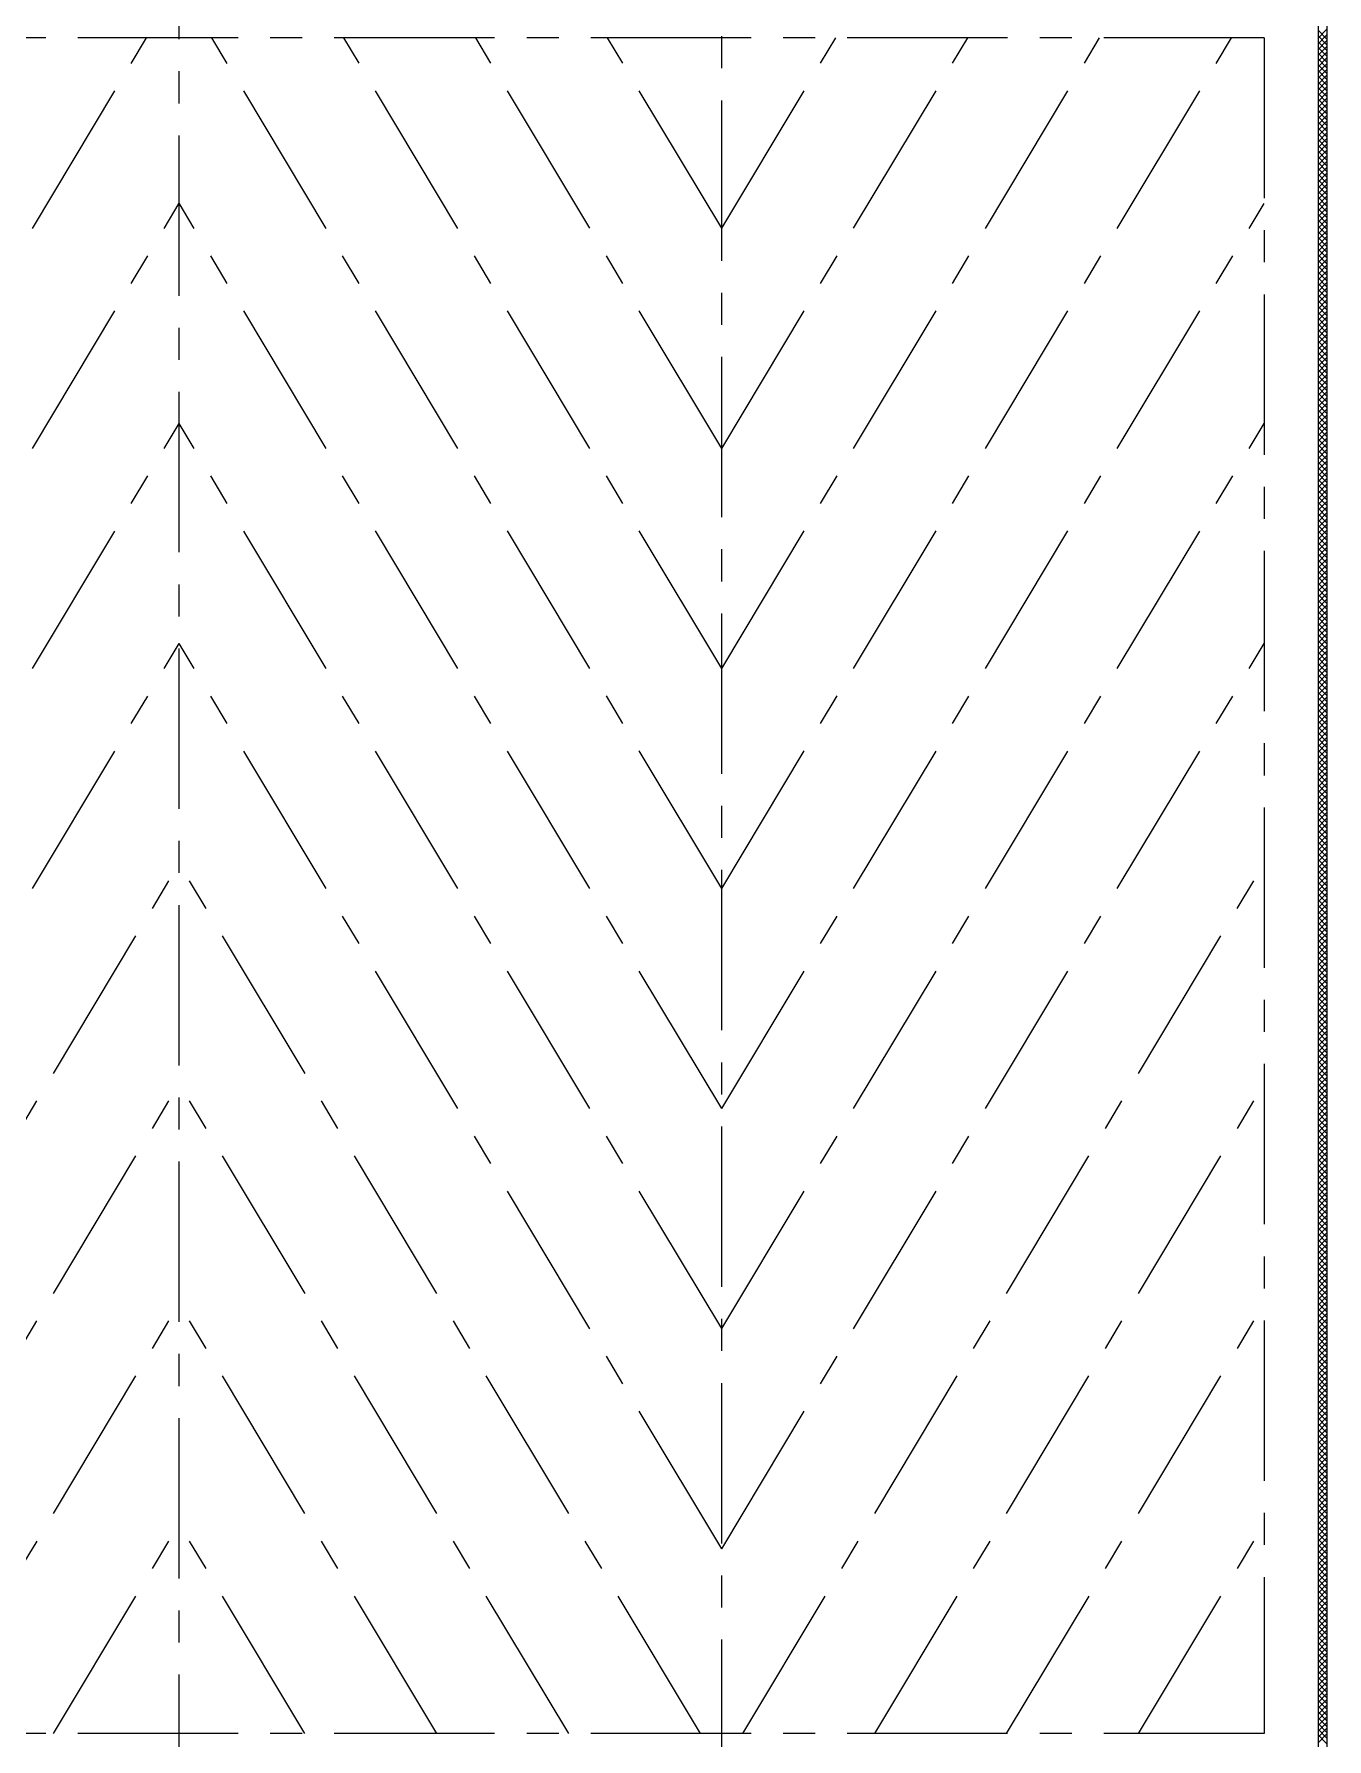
# Model space of a CAD drawing. Header units: millimetres. Extents: x 3449 to 4043, y 1067 to 1487.
# Drawn here: x 3778.34 to 3798.5, y 1133.56 to 1160.14 of the extents above; entities that cross this region are included whole.
import ezdxf

# ---------------------------------------------------------------- set-up
doc = ezdxf.new("R2010")
doc.units = ezdxf.units.MM
doc.linetypes.add('CENTERX2', pattern=[4, 2.5, -0.5, 0.5, -0.5])
for name, color, linetype, lineweight, true_color in [('1', 1, 'Continuous', 18, 0xff0000), ('2', 2, 'Continuous', 18, 0xffff00), ('3', 3, 'CENTERX2', 18, 0x00ff00)]:
    doc.layers.add(name, color=color, linetype=linetype, lineweight=lineweight, true_color=true_color)

msp = doc.modelspace()

# ---------------------------------------------------------------- linework, layer by layer
at = {"layer": '1'}
for p, q in [((3798.50324, 1161.84778), (3798.50324, 1132.05042)), ((3798.36485, 1160.9533), (3798.36485, 1132.97315))]:
    msp.add_line(p, q, dxfattribs=at)
at = {"layer": '2'}
for p, q in [((3798.36485, 1160.08324), (3798.50324, 1160.22163)), ((3798.50324, 1160.06701), (3798.36485, 1160.2054)), ((3798.36485, 1159.99344), (3798.50324, 1160.13183)), ((3798.50324, 1159.97721), (3798.36485, 1160.1156)), ((3798.36485, 1159.90364), (3798.50324, 1160.04203)), ((3798.50324, 1159.88741), (3798.36485, 1160.0258)), ((3798.36485, 1159.81384), (3798.50324, 1159.95223)), ((3798.50324, 1159.7976), (3798.36485, 1159.93599)), ((3798.36485, 1159.72403), (3798.50324, 1159.86242)), ((3798.50324, 1159.7078), (3798.36485, 1159.84619)), ((3798.36485, 1159.63423), (3798.50324, 1159.77262)), ((3798.50324, 1159.618), (3798.36485, 1159.75639)), ((3798.36485, 1159.54443), (3798.50324, 1159.68282)), ((3798.50324, 1159.5282), (3798.36485, 1159.66659)), ((3798.36485, 1159.45463), (3798.50324, 1159.59301)), ((3798.50324, 1159.43839), (3798.36485, 1159.57678)), ((3798.36485, 1159.36482), (3798.50324, 1159.50321)), ((3798.50324, 1159.34859), (3798.36485, 1159.48698)), ((3798.36485, 1159.27502), (3798.50324, 1159.41341)), ((3798.50324, 1159.25879), (3798.36485, 1159.39718)), ((3798.36485, 1159.18522), (3798.50324, 1159.32361)), ((3798.50324, 1159.16899), (3798.36485, 1159.30738)), ((3798.36485, 1159.09542), (3798.50324, 1159.2338)), ((3798.50324, 1159.07918), (3798.36485, 1159.21757)), ((3798.36485, 1159.00561), (3798.50324, 1159.144)), ((3798.50324, 1158.98938), (3798.36485, 1159.12777)), ((3798.36485, 1158.91581), (3798.50324, 1159.0542)), ((3798.50324, 1158.89958), (3798.36485, 1159.03797)), ((3798.36485, 1158.82601), (3798.50324, 1158.9644)), ((3798.50324, 1158.80978), (3798.36485, 1158.94817)), ((3798.36485, 1158.7362), (3798.50324, 1158.87459)), ((3798.50324, 1158.71997), (3798.36485, 1158.85836)), ((3798.36485, 1158.6464), (3798.50324, 1158.78479)), ((3798.50324, 1158.63017), (3798.36485, 1158.76856)), ((3798.36485, 1158.5566), (3798.50324, 1158.69499)), ((3798.50324, 1158.54037), (3798.36485, 1158.67876)), ((3798.36485, 1158.4668), (3798.50324, 1158.60519)), ((3798.50324, 1158.45057), (3798.36485, 1158.58896)), ((3798.36485, 1158.37699), (3798.50324, 1158.51538)), ((3798.50324, 1158.36076), (3798.36485, 1158.49915)), ((3798.36485, 1158.28719), (3798.50324, 1158.42558)), ((3798.50324, 1158.27096), (3798.36485, 1158.40935)), ((3798.36485, 1158.19739), (3798.50324, 1158.33578)), ((3798.50324, 1158.18116), (3798.36485, 1158.31955)), ((3798.36485, 1158.10759), (3798.50324, 1158.24598)), ((3798.50324, 1158.09136), (3798.36485, 1158.22975)), ((3798.36485, 1158.01778), (3798.50324, 1158.15617)), ((3798.50324, 1158.00155), (3798.36485, 1158.13994)), ((3798.36485, 1157.92798), (3798.50324, 1158.06637)), ((3798.50324, 1157.91175), (3798.36485, 1158.05014)), ((3798.36485, 1157.83818), (3798.50324, 1157.97657)), ((3798.50324, 1157.82195), (3798.36485, 1157.96034)), ((3798.36485, 1157.74838), (3798.50324, 1157.88677)), ((3798.50324, 1157.73215), (3798.36485, 1157.87054)), ((3798.36485, 1157.65857), (3798.50324, 1157.79696)), ((3798.50324, 1157.64234), (3798.36485, 1157.78073)), ((3798.36485, 1157.56877), (3798.50324, 1157.70716)), ((3798.50324, 1157.55254), (3798.36485, 1157.69093)), ((3798.36485, 1157.47897), (3798.50324, 1157.61736)), ((3798.50324, 1157.46274), (3798.36485, 1157.60113)), ((3798.36485, 1157.38917), (3798.50324, 1157.52756)), ((3798.50324, 1157.37294), (3798.36485, 1157.51132)), ((3798.36485, 1157.29936), (3798.50324, 1157.43775)), ((3798.50324, 1157.28313), (3798.36485, 1157.42152)), ((3798.36485, 1157.20956), (3798.50324, 1157.34795)), ((3798.50324, 1157.19333), (3798.36485, 1157.33172)), ((3798.36485, 1157.11976), (3798.50324, 1157.25815)), ((3798.50324, 1157.10353), (3798.36485, 1157.24192)), ((3798.36485, 1157.02996), (3798.50324, 1157.16835)), ((3798.50324, 1157.01373), (3798.36485, 1157.15211)), ((3798.36485, 1156.94015), (3798.50324, 1157.07854)), ((3798.50324, 1156.92392), (3798.36485, 1157.06231)), ((3798.36485, 1156.85035), (3798.50324, 1156.98874)), ((3798.50324, 1156.83412), (3798.36485, 1156.97251)), ((3798.36485, 1156.76055), (3798.50324, 1156.89894)), ((3798.50324, 1156.74432), (3798.36485, 1156.88271)), ((3798.36485, 1156.67075), (3798.50324, 1156.80914)), ((3798.50324, 1156.65451), (3798.36485, 1156.7929)), ((3798.36485, 1156.58094), (3798.50324, 1156.71933)), ((3798.50324, 1156.56471), (3798.36485, 1156.7031)), ((3798.36485, 1156.49114), (3798.50324, 1156.62953)), ((3798.50324, 1156.47491), (3798.36485, 1156.6133)), ((3798.36485, 1156.40134), (3798.50324, 1156.53973)), ((3798.50324, 1156.38511), (3798.36485, 1156.5235)), ((3798.36485, 1156.31154), (3798.50324, 1156.44993)), ((3798.50324, 1156.2953), (3798.36485, 1156.43369)), ((3798.36485, 1156.22173), (3798.50324, 1156.36012)), ((3798.50324, 1156.2055), (3798.36485, 1156.34389)), ((3798.36485, 1156.13193), (3798.50324, 1156.27032)), ((3798.50324, 1156.1157), (3798.36485, 1156.25409)), ((3798.36485, 1156.04213), (3798.50324, 1156.18052)), ((3798.50324, 1156.0259), (3798.36485, 1156.16429)), ((3798.36485, 1155.95233), (3798.50324, 1156.09071)), ((3798.50324, 1155.93609), (3798.36485, 1156.07448)), ((3798.36485, 1155.86252), (3798.50324, 1156.00091)), ((3798.50324, 1155.84629), (3798.36485, 1155.98468)), ((3798.36485, 1155.77272), (3798.50324, 1155.91111)), ((3798.50324, 1155.75649), (3798.36485, 1155.89488)), ((3798.36485, 1155.68292), (3798.50324, 1155.82131)), ((3798.50324, 1155.66669), (3798.36485, 1155.80508)), ((3798.36485, 1155.59312), (3798.50324, 1155.7315)), ((3798.50324, 1155.57688), (3798.36485, 1155.71527)), ((3798.36485, 1155.50331), (3798.50324, 1155.6417)), ((3798.50324, 1155.48708), (3798.36485, 1155.62547)), ((3798.36485, 1155.41351), (3798.50324, 1155.5519)), ((3798.50324, 1155.39728), (3798.36485, 1155.53567)), ((3798.36485, 1155.32371), (3798.50324, 1155.4621)), ((3798.50324, 1155.30748), (3798.36485, 1155.44587)), ((3798.36485, 1155.2339), (3798.50324, 1155.37229)), ((3798.50324, 1155.21767), (3798.36485, 1155.35606)), ((3798.36485, 1155.1441), (3798.50324, 1155.28249)), ((3798.50324, 1155.12787), (3798.36485, 1155.26626)), ((3798.36485, 1155.0543), (3798.50324, 1155.19269)), ((3798.50324, 1155.03807), (3798.36485, 1155.17646)), ((3798.36485, 1154.9645), (3798.50324, 1155.10289)), ((3798.50324, 1154.94827), (3798.36485, 1155.08666)), ((3798.36485, 1154.87469), (3798.50324, 1155.01308)), ((3798.50324, 1154.85846), (3798.36485, 1154.99685)), ((3798.36485, 1154.78489), (3798.50324, 1154.92328)), ((3798.50324, 1154.76866), (3798.36485, 1154.90705)), ((3798.36485, 1154.69509), (3798.50324, 1154.83348)), ((3798.50324, 1154.67886), (3798.36485, 1154.81725)), ((3798.36485, 1154.60529), (3798.50324, 1154.74368)), ((3798.50324, 1154.58906), (3798.36485, 1154.72745)), ((3798.36485, 1154.51548), (3798.50324, 1154.65387)), ((3798.50324, 1154.49925), (3798.36485, 1154.63764)), ((3798.36485, 1154.42568), (3798.50324, 1154.56407)), ((3798.50324, 1154.40945), (3798.36485, 1154.54784)), ((3798.36485, 1154.33588), (3798.50324, 1154.47427)), ((3798.50324, 1154.31965), (3798.36485, 1154.45804)), ((3798.36485, 1154.24608), (3798.50324, 1154.38447)), ((3798.50324, 1154.22985), (3798.36485, 1154.36824)), ((3798.36485, 1154.15627), (3798.50324, 1154.29466)), ((3798.50324, 1154.14004), (3798.36485, 1154.27843)), ((3798.36485, 1154.06647), (3798.50324, 1154.20486)), ((3798.50324, 1154.05024), (3798.36485, 1154.18863)), ((3798.36485, 1153.97667), (3798.50324, 1154.11506)), ((3798.50324, 1153.96044), (3798.36485, 1154.09883)), ((3798.36485, 1153.88687), (3798.50324, 1154.02526)), ((3798.50324, 1153.87064), (3798.36485, 1154.00903)), ((3798.36485, 1153.79706), (3798.50324, 1153.93545)), ((3798.50324, 1153.78083), (3798.36485, 1153.91922)), ((3798.36485, 1153.70726), (3798.50324, 1153.84565)), ((3798.50324, 1153.69103), (3798.36485, 1153.82942)), ((3798.36485, 1153.61746), (3798.50324, 1153.75585)), ((3798.50324, 1153.60123), (3798.36485, 1153.73962)), ((3798.36485, 1153.52766), (3798.50324, 1153.66605)), ((3798.50324, 1153.51143), (3798.36485, 1153.64981)), ((3798.36485, 1153.43785), (3798.50324, 1153.57624)), ((3798.50324, 1153.42162), (3798.36485, 1153.56001)), ((3798.36485, 1153.34805), (3798.50324, 1153.48644)), ((3798.50324, 1153.33182), (3798.36485, 1153.47021)), ((3798.36485, 1153.25825), (3798.50324, 1153.39664)), ((3798.50324, 1153.24202), (3798.36485, 1153.38041)), ((3798.36485, 1153.16845), (3798.50324, 1153.30684)), ((3798.50324, 1153.15222), (3798.36485, 1153.2906)), ((3798.36485, 1153.07864), (3798.50324, 1153.21703)), ((3798.50324, 1153.06241), (3798.36485, 1153.2008)), ((3798.36485, 1152.98884), (3798.50324, 1153.12723)), ((3798.50324, 1152.97261), (3798.36485, 1153.111)), ((3798.36485, 1152.89904), (3798.50324, 1153.03743)), ((3798.50324, 1152.88281), (3798.36485, 1153.0212)), ((3798.36485, 1152.80924), (3798.50324, 1152.94763)), ((3798.50324, 1152.793), (3798.36485, 1152.93139)), ((3798.36485, 1152.71943), (3798.50324, 1152.85782)), ((3798.50324, 1152.7032), (3798.36485, 1152.84159)), ((3798.36485, 1152.62963), (3798.50324, 1152.76802)), ((3798.50324, 1152.6134), (3798.36485, 1152.75179)), ((3798.36485, 1152.53983), (3798.50324, 1152.67822)), ((3798.50324, 1152.5236), (3798.36485, 1152.66199)), ((3798.36485, 1152.45003), (3798.50324, 1152.58842)), ((3798.50324, 1152.43379), (3798.36485, 1152.57218)), ((3798.36485, 1152.36022), (3798.50324, 1152.49861)), ((3798.50324, 1152.34399), (3798.36485, 1152.48238)), ((3798.36485, 1152.27042), (3798.50324, 1152.40881)), ((3798.50324, 1152.25419), (3798.36485, 1152.39258)), ((3798.36485, 1152.18062), (3798.50324, 1152.31901)), ((3798.50324, 1152.16439), (3798.36485, 1152.30278)), ((3798.36485, 1152.09082), (3798.50324, 1152.2292)), ((3798.50324, 1152.07458), (3798.36485, 1152.21297)), ((3798.36485, 1152.00101), (3798.50324, 1152.1394)), ((3798.50324, 1151.98478), (3798.36485, 1152.12317)), ((3798.36485, 1151.91121), (3798.50324, 1152.0496)), ((3798.50324, 1151.89498), (3798.36485, 1152.03337)), ((3798.36485, 1151.82141), (3798.50324, 1151.9598)), ((3798.50324, 1151.80518), (3798.36485, 1151.94357)), ((3798.36485, 1151.73161), (3798.50324, 1151.86999)), ((3798.50324, 1151.71537), (3798.36485, 1151.85376)), ((3798.36485, 1151.6418), (3798.50324, 1151.78019)), ((3798.50324, 1151.62557), (3798.36485, 1151.76396)), ((3798.36485, 1151.552), (3798.50324, 1151.69039)), ((3798.50324, 1151.53577), (3798.36485, 1151.67416)), ((3798.36485, 1151.4622), (3798.50324, 1151.60059)), ((3798.50324, 1151.44597), (3798.36485, 1151.58436)), ((3798.36485, 1151.37239), (3798.50324, 1151.51078)), ((3798.50324, 1151.35616), (3798.36485, 1151.49455)), ((3798.36485, 1151.28259), (3798.50324, 1151.42098)), ((3798.50324, 1151.26636), (3798.36485, 1151.40475)), ((3798.36485, 1151.19279), (3798.50324, 1151.33118)), ((3798.50324, 1151.17656), (3798.36485, 1151.31495)), ((3798.36485, 1151.10299), (3798.50324, 1151.24138)), ((3798.50324, 1151.08676), (3798.36485, 1151.22515)), ((3798.36485, 1151.01318), (3798.50324, 1151.15157)), ((3798.50324, 1150.99695), (3798.36485, 1151.13534)), ((3798.36485, 1150.92338), (3798.50324, 1151.06177)), ((3798.50324, 1150.90715), (3798.36485, 1151.04554)), ((3798.36485, 1150.83358), (3798.50324, 1150.97197)), ((3798.50324, 1150.81735), (3798.36485, 1150.95574)), ((3798.36485, 1150.74378), (3798.50324, 1150.88217)), ((3798.50324, 1150.72755), (3798.36485, 1150.86594)), ((3798.36485, 1150.65397), (3798.50324, 1150.79236)), ((3798.50324, 1150.63774), (3798.36485, 1150.77613)), ((3798.36485, 1150.56417), (3798.50324, 1150.70256)), ((3798.50324, 1150.54794), (3798.36485, 1150.68633)), ((3798.36485, 1150.47437), (3798.50324, 1150.61276)), ((3798.50324, 1150.45814), (3798.36485, 1150.59653)), ((3798.36485, 1150.38457), (3798.50324, 1150.52296)), ((3798.50324, 1150.36834), (3798.36485, 1150.50673)), ((3798.36485, 1150.29476), (3798.50324, 1150.43315)), ((3798.50324, 1150.27853), (3798.36485, 1150.41692)), ((3798.36485, 1150.20496), (3798.50324, 1150.34335)), ((3798.50324, 1150.18873), (3798.36485, 1150.32712)), ((3798.36485, 1150.11516), (3798.50324, 1150.25355)), ((3798.50324, 1150.09893), (3798.36485, 1150.23732)), ((3798.36485, 1150.02536), (3798.50324, 1150.16375)), ((3798.50324, 1150.00913), (3798.36485, 1150.14751)), ((3798.36485, 1149.93555), (3798.50324, 1150.07394)), ((3798.50324, 1149.91932), (3798.36485, 1150.05771)), ((3798.36485, 1149.84575), (3798.50324, 1149.98414)), ((3798.50324, 1149.82952), (3798.36485, 1149.96791)), ((3798.36485, 1149.75595), (3798.50324, 1149.89434)), ((3798.50324, 1149.73972), (3798.36485, 1149.87811)), ((3798.36485, 1149.66615), (3798.50324, 1149.80454)), ((3798.50324, 1149.64992), (3798.36485, 1149.7883)), ((3798.36485, 1149.57634), (3798.50324, 1149.71473)), ((3798.50324, 1149.56011), (3798.36485, 1149.6985)), ((3798.36485, 1149.48654), (3798.50324, 1149.62493)), ((3798.50324, 1149.47031), (3798.36485, 1149.6087)), ((3798.36485, 1149.39674), (3798.50324, 1149.53513)), ((3798.50324, 1149.38051), (3798.36485, 1149.5189)), ((3798.36485, 1149.30694), (3798.50324, 1149.44533)), ((3798.50324, 1149.2907), (3798.36485, 1149.42909)), ((3798.36485, 1149.21713), (3798.50324, 1149.35552)), ((3798.50324, 1149.2009), (3798.36485, 1149.33929)), ((3798.36485, 1149.12733), (3798.50324, 1149.26572)), ((3798.50324, 1149.1111), (3798.36485, 1149.24949)), ((3798.36485, 1149.03753), (3798.50324, 1149.17592)), ((3798.50324, 1149.0213), (3798.36485, 1149.15969)), ((3798.36485, 1148.94773), (3798.50324, 1149.08612)), ((3798.50324, 1148.93149), (3798.36485, 1149.06988)), ((3798.36485, 1148.85792), (3798.50324, 1148.99631)), ((3798.50324, 1148.84169), (3798.36485, 1148.98008)), ((3798.36485, 1148.76812), (3798.50324, 1148.90651)), ((3798.50324, 1148.75189), (3798.36485, 1148.89028)), ((3798.36485, 1148.67832), (3798.50324, 1148.81671)), ((3798.50324, 1148.66209), (3798.36485, 1148.80048)), ((3798.36485, 1148.58852), (3798.50324, 1148.7269)), ((3798.50324, 1148.57228), (3798.36485, 1148.71067)), ((3798.36485, 1148.49871), (3798.50324, 1148.6371)), ((3798.50324, 1148.48248), (3798.36485, 1148.62087)), ((3798.36485, 1148.40891), (3798.50324, 1148.5473)), ((3798.50324, 1148.39268), (3798.36485, 1148.53107)), ((3798.36485, 1148.31911), (3798.50324, 1148.4575)), ((3798.50324, 1148.30288), (3798.36485, 1148.44127)), ((3798.36485, 1148.22931), (3798.50324, 1148.36769)), ((3798.50324, 1148.21307), (3798.36485, 1148.35146)), ((3798.36485, 1148.1395), (3798.50324, 1148.27789)), ((3798.50324, 1148.12327), (3798.36485, 1148.26166)), ((3798.36485, 1148.0497), (3798.50324, 1148.18809)), ((3798.50324, 1148.03347), (3798.36485, 1148.17186)), ((3798.36485, 1147.9599), (3798.50324, 1148.09829)), ((3798.50324, 1147.94367), (3798.36485, 1148.08206)), ((3798.36485, 1147.87009), (3798.50324, 1148.00848)), ((3798.50324, 1147.85386), (3798.36485, 1147.99225)), ((3798.36485, 1147.78029), (3798.50324, 1147.91868)), ((3798.50324, 1147.76406), (3798.36485, 1147.90245)), ((3798.36485, 1147.69049), (3798.50324, 1147.82888)), ((3798.50324, 1147.67426), (3798.36485, 1147.81265)), ((3798.36485, 1147.60069), (3798.50324, 1147.73908)), ((3798.50324, 1147.58446), (3798.36485, 1147.72285)), ((3798.36485, 1147.51088), (3798.50324, 1147.64927)), ((3798.50324, 1147.49465), (3798.36485, 1147.63304)), ((3798.36485, 1147.42108), (3798.50324, 1147.55947)), ((3798.50324, 1147.40485), (3798.36485, 1147.54324)), ((3798.36485, 1147.33128), (3798.50324, 1147.46967)), ((3798.50324, 1147.31505), (3798.36485, 1147.45344)), ((3798.36485, 1147.24148), (3798.50324, 1147.37987)), ((3798.50324, 1147.22525), (3798.36485, 1147.36364)), ((3798.36485, 1147.15167), (3798.50324, 1147.29006)), ((3798.50324, 1147.13544), (3798.36485, 1147.27383)), ((3798.36485, 1147.06187), (3798.50324, 1147.20026)), ((3798.50324, 1147.04564), (3798.36485, 1147.18403)), ((3798.36485, 1146.97207), (3798.50324, 1147.11046)), ((3798.50324, 1146.95584), (3798.36485, 1147.09423)), ((3798.36485, 1146.88227), (3798.50324, 1147.02066)), ((3798.50324, 1146.86604), (3798.36485, 1147.00443)), ((3798.36485, 1146.79246), (3798.50324, 1146.93085)), ((3798.50324, 1146.77623), (3798.36485, 1146.91462)), ((3798.36485, 1146.70266), (3798.50324, 1146.84105)), ((3798.50324, 1146.68643), (3798.36485, 1146.82482)), ((3798.36485, 1146.61286), (3798.50324, 1146.75125)), ((3798.50324, 1146.59663), (3798.36485, 1146.73502)), ((3798.36485, 1146.52306), (3798.50324, 1146.66145)), ((3798.50324, 1146.50683), (3798.36485, 1146.64522)), ((3798.36485, 1146.43325), (3798.50324, 1146.57164)), ((3798.50324, 1146.41702), (3798.36485, 1146.55541)), ((3798.36485, 1146.34345), (3798.50324, 1146.48184)), ((3798.50324, 1146.32722), (3798.36485, 1146.46561)), ((3798.36485, 1146.25365), (3798.50324, 1146.39204)), ((3798.50324, 1146.23742), (3798.36485, 1146.37581)), ((3798.36485, 1146.16385), (3798.50324, 1146.30224)), ((3798.50324, 1146.14762), (3798.36485, 1146.286)), ((3798.36485, 1146.07404), (3798.50324, 1146.21243)), ((3798.50324, 1146.05781), (3798.36485, 1146.1962)), ((3798.36485, 1145.98424), (3798.50324, 1146.12263)), ((3798.50324, 1145.96801), (3798.36485, 1146.1064)), ((3798.36485, 1145.89444), (3798.50324, 1146.03283)), ((3798.50324, 1145.87821), (3798.36485, 1146.0166)), ((3798.36485, 1145.80464), (3798.50324, 1145.94303)), ((3798.50324, 1145.78841), (3798.36485, 1145.92679)), ((3798.36485, 1145.71483), (3798.50324, 1145.85322)), ((3798.50324, 1145.6986), (3798.36485, 1145.83699)), ((3798.36485, 1145.62503), (3798.50324, 1145.76342)), ((3798.50324, 1145.6088), (3798.36485, 1145.74719)), ((3798.36485, 1145.53523), (3798.50324, 1145.67362)), ((3798.50324, 1145.519), (3798.36485, 1145.65739)), ((3798.36485, 1145.44543), (3798.50324, 1145.58382)), ((3798.50324, 1145.42919), (3798.36485, 1145.56758)), ((3798.36485, 1145.35562), (3798.50324, 1145.49401)), ((3798.50324, 1145.33939), (3798.36485, 1145.47778)), ((3798.36485, 1145.26582), (3798.50324, 1145.40421)), ((3798.50324, 1145.24959), (3798.36485, 1145.38798)), ((3798.36485, 1145.17602), (3798.50324, 1145.31441)), ((3798.50324, 1145.15979), (3798.36485, 1145.29818)), ((3798.36485, 1145.08622), (3798.50324, 1145.22461)), ((3798.50324, 1145.06998), (3798.36485, 1145.20837)), ((3798.36485, 1144.99641), (3798.50324, 1145.1348)), ((3798.50324, 1144.98018), (3798.36485, 1145.11857)), ((3798.36485, 1144.90661), (3798.50324, 1145.045)), ((3798.50324, 1144.89038), (3798.36485, 1145.02877)), ((3798.36485, 1144.81681), (3798.50324, 1144.9552)), ((3798.50324, 1144.80058), (3798.36485, 1144.93897)), ((3798.36485, 1144.72701), (3798.50324, 1144.86539)), ((3798.50324, 1144.71077), (3798.36485, 1144.84916)), ((3798.36485, 1144.6372), (3798.50324, 1144.77559)), ((3798.50324, 1144.62097), (3798.36485, 1144.75936)), ((3798.36485, 1144.5474), (3798.50324, 1144.68579)), ((3798.50324, 1144.53117), (3798.36485, 1144.66956)), ((3798.36485, 1144.4576), (3798.50324, 1144.59599)), ((3798.50324, 1144.44137), (3798.36485, 1144.57976)), ((3798.36485, 1144.3678), (3798.50324, 1144.50618)), ((3798.50324, 1144.35156), (3798.36485, 1144.48995)), ((3798.36485, 1144.27799), (3798.50324, 1144.41638)), ((3798.50324, 1144.26176), (3798.36485, 1144.40015)), ((3798.36485, 1144.18819), (3798.50324, 1144.32658)), ((3798.50324, 1144.17196), (3798.36485, 1144.31035)), ((3798.36485, 1144.09839), (3798.50324, 1144.23678)), ((3798.50324, 1144.08216), (3798.36485, 1144.22055)), ((3798.36485, 1144.00858), (3798.50324, 1144.14697)), ((3798.50324, 1143.99235), (3798.36485, 1144.13074)), ((3798.36485, 1143.91878), (3798.50324, 1144.05717)), ((3798.50324, 1143.90255), (3798.36485, 1144.04094)), ((3798.36485, 1143.82898), (3798.50324, 1143.96737)), ((3798.50324, 1143.81275), (3798.36485, 1143.95114)), ((3798.36485, 1143.73918), (3798.50324, 1143.87757)), ((3798.50324, 1143.72295), (3798.36485, 1143.86134)), ((3798.36485, 1143.64937), (3798.50324, 1143.78776)), ((3798.50324, 1143.63314), (3798.36485, 1143.77153)), ((3798.36485, 1143.55957), (3798.50324, 1143.69796)), ((3798.50324, 1143.54334), (3798.36485, 1143.68173)), ((3798.36485, 1143.46977), (3798.50324, 1143.60816)), ((3798.50324, 1143.45354), (3798.36485, 1143.59193)), ((3798.36485, 1143.37997), (3798.50324, 1143.51836)), ((3798.50324, 1143.36374), (3798.36485, 1143.50213)), ((3798.36485, 1143.29016), (3798.50324, 1143.42855)), ((3798.50324, 1143.27393), (3798.36485, 1143.41232)), ((3798.36485, 1143.20036), (3798.50324, 1143.33875)), ((3798.50324, 1143.18413), (3798.36485, 1143.32252)), ((3798.36485, 1143.11056), (3798.50324, 1143.24895)), ((3798.50324, 1143.09433), (3798.36485, 1143.23272)), ((3798.36485, 1143.02076), (3798.50324, 1143.15915)), ((3798.50324, 1143.00453), (3798.36485, 1143.14292)), ((3798.36485, 1142.93095), (3798.50324, 1143.06934)), ((3798.50324, 1142.91472), (3798.36485, 1143.05311)), ((3798.36485, 1142.84115), (3798.50324, 1142.97954)), ((3798.50324, 1142.82492), (3798.36485, 1142.96331)), ((3798.36485, 1142.75135), (3798.50324, 1142.88974)), ((3798.50324, 1142.73512), (3798.36485, 1142.87351)), ((3798.36485, 1142.66155), (3798.50324, 1142.79994)), ((3798.50324, 1142.64532), (3798.36485, 1142.7837)), ((3798.36485, 1142.57174), (3798.50324, 1142.71013)), ((3798.50324, 1142.55551), (3798.36485, 1142.6939)), ((3798.36485, 1142.48194), (3798.50324, 1142.62033)), ((3798.50324, 1142.46571), (3798.36485, 1142.6041)), ((3798.36485, 1142.39214), (3798.50324, 1142.53053)), ((3798.50324, 1142.37591), (3798.36485, 1142.5143)), ((3798.36485, 1142.30234), (3798.50324, 1142.44073)), ((3798.50324, 1142.28611), (3798.36485, 1142.42449)), ((3798.36485, 1142.21253), (3798.50324, 1142.35092)), ((3798.50324, 1142.1963), (3798.36485, 1142.33469)), ((3798.36485, 1142.12273), (3798.50324, 1142.26112)), ((3798.50324, 1142.1065), (3798.36485, 1142.24489)), ((3798.36485, 1142.03293), (3798.50324, 1142.17132)), ((3798.50324, 1142.0167), (3798.36485, 1142.15509)), ((3798.36485, 1141.94313), (3798.50324, 1142.08152)), ((3798.50324, 1141.92689), (3798.36485, 1142.06528)), ((3798.36485, 1141.85332), (3798.50324, 1141.99171)), ((3798.50324, 1141.83709), (3798.36485, 1141.97548)), ((3798.36485, 1141.76352), (3798.50324, 1141.90191)), ((3798.50324, 1141.74729), (3798.36485, 1141.88568)), ((3798.36485, 1141.67372), (3798.50324, 1141.81211)), ((3798.50324, 1141.65749), (3798.36485, 1141.79588)), ((3798.36485, 1141.58392), (3798.50324, 1141.72231)), ((3798.50324, 1141.56768), (3798.36485, 1141.70607)), ((3798.36485, 1141.49411), (3798.50324, 1141.6325)), ((3798.50324, 1141.47788), (3798.36485, 1141.61627)), ((3798.36485, 1141.40431), (3798.50324, 1141.5427)), ((3798.50324, 1141.38808), (3798.36485, 1141.52647)), ((3798.36485, 1141.31451), (3798.50324, 1141.4529)), ((3798.50324, 1141.29828), (3798.36485, 1141.43667)), ((3798.36485, 1141.22471), (3798.50324, 1141.36309)), ((3798.50324, 1141.20847), (3798.36485, 1141.34686)), ((3798.36485, 1141.1349), (3798.50324, 1141.27329)), ((3798.50324, 1141.11867), (3798.36485, 1141.25706)), ((3798.36485, 1141.0451), (3798.50324, 1141.18349)), ((3798.50324, 1141.02887), (3798.36485, 1141.16726)), ((3798.36485, 1140.9553), (3798.50324, 1141.09369)), ((3798.50324, 1140.93907), (3798.36485, 1141.07746)), ((3798.36485, 1140.8655), (3798.50324, 1141.00388)), ((3798.50324, 1140.84926), (3798.36485, 1140.98765)), ((3798.36485, 1140.77569), (3798.50324, 1140.91408)), ((3798.50324, 1140.75946), (3798.36485, 1140.89785)), ((3798.36485, 1140.68589), (3798.50324, 1140.82428)), ((3798.50324, 1140.66966), (3798.36485, 1140.80805)), ((3798.36485, 1140.59609), (3798.50324, 1140.73448)), ((3798.50324, 1140.57986), (3798.36485, 1140.71825)), ((3798.36485, 1140.50628), (3798.50324, 1140.64467)), ((3798.50324, 1140.49005), (3798.36485, 1140.62844)), ((3798.36485, 1140.41648), (3798.50324, 1140.55487)), ((3798.50324, 1140.40025), (3798.36485, 1140.53864)), ((3798.36485, 1140.32668), (3798.50324, 1140.46507)), ((3798.50324, 1140.31045), (3798.36485, 1140.44884)), ((3798.36485, 1140.23688), (3798.50324, 1140.37527)), ((3798.50324, 1140.22065), (3798.36485, 1140.35904)), ((3798.36485, 1140.14707), (3798.50324, 1140.28546)), ((3798.50324, 1140.13084), (3798.36485, 1140.26923)), ((3798.36485, 1140.05727), (3798.50324, 1140.19566)), ((3798.50324, 1140.04104), (3798.36485, 1140.17943)), ((3798.36485, 1139.96747), (3798.50324, 1140.10586)), ((3798.50324, 1139.95124), (3798.36485, 1140.08963)), ((3798.36485, 1139.87767), (3798.50324, 1140.01606)), ((3798.50324, 1139.86144), (3798.36485, 1139.99983)), ((3798.36485, 1139.78786), (3798.50324, 1139.92625)), ((3798.50324, 1139.77163), (3798.36485, 1139.91002)), ((3798.36485, 1139.69806), (3798.50324, 1139.83645)), ((3798.50324, 1139.68183), (3798.36485, 1139.82022)), ((3798.36485, 1139.60826), (3798.50324, 1139.74665)), ((3798.50324, 1139.59203), (3798.36485, 1139.73042)), ((3798.36485, 1139.51846), (3798.50324, 1139.65685)), ((3798.50324, 1139.50223), (3798.36485, 1139.64062)), ((3798.36485, 1139.42865), (3798.50324, 1139.56704)), ((3798.50324, 1139.41242), (3798.36485, 1139.55081)), ((3798.36485, 1139.33885), (3798.50324, 1139.47724)), ((3798.50324, 1139.32262), (3798.36485, 1139.46101)), ((3798.36485, 1139.24905), (3798.50324, 1139.38744)), ((3798.50324, 1139.23282), (3798.36485, 1139.37121)), ((3798.36485, 1139.15925), (3798.50324, 1139.29764)), ((3798.50324, 1139.14302), (3798.36485, 1139.28141)), ((3798.36485, 1139.06944), (3798.50324, 1139.20783)), ((3798.50324, 1139.05321), (3798.36485, 1139.1916)), ((3798.36485, 1138.97964), (3798.50324, 1139.11803)), ((3798.50324, 1138.96341), (3798.36485, 1139.1018)), ((3798.36485, 1138.88984), (3798.50324, 1139.02823)), ((3798.50324, 1138.87361), (3798.36485, 1139.012)), ((3798.36485, 1138.80004), (3798.50324, 1138.93843)), ((3798.50324, 1138.78381), (3798.36485, 1138.92219)), ((3798.36485, 1138.71023), (3798.50324, 1138.84862)), ((3798.50324, 1138.694), (3798.36485, 1138.83239)), ((3798.36485, 1138.62043), (3798.50324, 1138.75882)), ((3798.50324, 1138.6042), (3798.36485, 1138.74259)), ((3798.36485, 1138.53063), (3798.50324, 1138.66902)), ((3798.50324, 1138.5144), (3798.36485, 1138.65279)), ((3798.36485, 1138.44083), (3798.50324, 1138.57922)), ((3798.50324, 1138.4246), (3798.36485, 1138.56298)), ((3798.36485, 1138.35102), (3798.50324, 1138.48941)), ((3798.50324, 1138.33479), (3798.36485, 1138.47318)), ((3798.36485, 1138.26122), (3798.50324, 1138.39961)), ((3798.50324, 1138.24499), (3798.36485, 1138.38338)), ((3798.36485, 1138.17142), (3798.50324, 1138.30981)), ((3798.50324, 1138.15519), (3798.36485, 1138.29358)), ((3798.36485, 1138.08162), (3798.50324, 1138.22001)), ((3798.50324, 1138.06538), (3798.36485, 1138.20377)), ((3798.36485, 1137.99181), (3798.50324, 1138.1302)), ((3798.50324, 1137.97558), (3798.36485, 1138.11397)), ((3798.36485, 1137.90201), (3798.50324, 1138.0404)), ((3798.50324, 1137.88578), (3798.36485, 1138.02417)), ((3798.36485, 1137.81221), (3798.50324, 1137.9506)), ((3798.50324, 1137.79598), (3798.36485, 1137.93437)), ((3798.36485, 1137.72241), (3798.50324, 1137.86079)), ((3798.50324, 1137.70617), (3798.36485, 1137.84456)), ((3798.36485, 1137.6326), (3798.50324, 1137.77099)), ((3798.50324, 1137.61637), (3798.36485, 1137.75476)), ((3798.36485, 1137.5428), (3798.50324, 1137.68119)), ((3798.50324, 1137.52657), (3798.36485, 1137.66496)), ((3798.36485, 1137.453), (3798.50324, 1137.59139)), ((3798.50324, 1137.43677), (3798.36485, 1137.57516)), ((3798.36485, 1137.3632), (3798.50324, 1137.50158)), ((3798.50324, 1137.34696), (3798.36485, 1137.48535)), ((3798.36485, 1137.27339), (3798.50324, 1137.41178)), ((3798.50324, 1137.25716), (3798.36485, 1137.39555)), ((3798.36485, 1137.18359), (3798.50324, 1137.32198)), ((3798.50324, 1137.16736), (3798.36485, 1137.30575)), ((3798.36485, 1137.09379), (3798.50324, 1137.23218)), ((3798.50324, 1137.07756), (3798.36485, 1137.21595)), ((3798.36485, 1137.00398), (3798.50324, 1137.14237)), ((3798.50324, 1136.98775), (3798.36485, 1137.12614)), ((3798.36485, 1136.91418), (3798.50324, 1137.05257)), ((3798.50324, 1136.89795), (3798.36485, 1137.03634)), ((3798.36485, 1136.82438), (3798.50324, 1136.96277)), ((3798.50324, 1136.80815), (3798.36485, 1136.94654)), ((3798.36485, 1136.73458), (3798.50324, 1136.87297)), ((3798.50324, 1136.71835), (3798.36485, 1136.85674)), ((3798.36485, 1136.64477), (3798.50324, 1136.78316)), ((3798.50324, 1136.62854), (3798.36485, 1136.76693)), ((3798.36485, 1136.55497), (3798.50324, 1136.69336)), ((3798.50324, 1136.53874), (3798.36485, 1136.67713)), ((3798.36485, 1136.46517), (3798.50324, 1136.60356)), ((3798.50324, 1136.44894), (3798.36485, 1136.58733)), ((3798.36485, 1136.37537), (3798.50324, 1136.51376)), ((3798.50324, 1136.35914), (3798.36485, 1136.49753)), ((3798.36485, 1136.28556), (3798.50324, 1136.42395)), ((3798.50324, 1136.26933), (3798.36485, 1136.40772)), ((3798.36485, 1136.19576), (3798.50324, 1136.33415)), ((3798.50324, 1136.17953), (3798.36485, 1136.31792)), ((3798.36485, 1136.10596), (3798.50324, 1136.24435)), ((3798.50324, 1136.08973), (3798.36485, 1136.22812)), ((3798.36485, 1136.01616), (3798.50324, 1136.15455)), ((3798.50324, 1135.99993), (3798.36485, 1136.13832)), ((3798.36485, 1135.92635), (3798.50324, 1136.06474)), ((3798.50324, 1135.91012), (3798.36485, 1136.04851)), ((3798.36485, 1135.83655), (3798.50324, 1135.97494)), ((3798.50324, 1135.82032), (3798.36485, 1135.95871)), ((3798.36485, 1135.74675), (3798.50324, 1135.88514)), ((3798.50324, 1135.73052), (3798.36485, 1135.86891)), ((3798.36485, 1135.65695), (3798.50324, 1135.79534)), ((3798.50324, 1135.64072), (3798.36485, 1135.77911)), ((3798.36485, 1135.56714), (3798.50324, 1135.70553)), ((3798.50324, 1135.55091), (3798.36485, 1135.6893)), ((3798.36485, 1135.47734), (3798.50324, 1135.61573)), ((3798.50324, 1135.46111), (3798.36485, 1135.5995)), ((3798.36485, 1135.38754), (3798.50324, 1135.52593)), ((3798.50324, 1135.37131), (3798.36485, 1135.5097)), ((3798.36485, 1135.29774), (3798.50324, 1135.43613)), ((3798.50324, 1135.28151), (3798.36485, 1135.41989)), ((3798.36485, 1135.20793), (3798.50324, 1135.34632)), ((3798.50324, 1135.1917), (3798.36485, 1135.33009)), ((3798.36485, 1135.11813), (3798.50324, 1135.25652)), ((3798.50324, 1135.1019), (3798.36485, 1135.24029)), ((3798.36485, 1135.02833), (3798.50324, 1135.16672)), ((3798.50324, 1135.0121), (3798.36485, 1135.15049)), ((3798.36485, 1134.93853), (3798.50324, 1135.07692)), ((3798.50324, 1134.9223), (3798.36485, 1135.06068)), ((3798.36485, 1134.84872), (3798.50324, 1134.98711)), ((3798.50324, 1134.83249), (3798.36485, 1134.97088)), ((3798.36485, 1134.75892), (3798.50324, 1134.89731)), ((3798.50324, 1134.74269), (3798.36485, 1134.88108)), ((3798.36485, 1134.66912), (3798.50324, 1134.80751)), ((3798.50324, 1134.65289), (3798.36485, 1134.79128)), ((3798.36485, 1134.57932), (3798.50324, 1134.71771)), ((3798.50324, 1134.56308), (3798.36485, 1134.70147)), ((3798.36485, 1134.48951), (3798.50324, 1134.6279)), ((3798.50324, 1134.47328), (3798.36485, 1134.61167)), ((3798.36485, 1134.39971), (3798.50324, 1134.5381)), ((3798.50324, 1134.38348), (3798.36485, 1134.52187)), ((3798.36485, 1134.30991), (3798.50324, 1134.4483)), ((3798.50324, 1134.29368), (3798.36485, 1134.43207)), ((3798.36485, 1134.22011), (3798.50324, 1134.3585)), ((3798.50324, 1134.20387), (3798.36485, 1134.34226)), ((3798.36485, 1134.1303), (3798.50324, 1134.26869)), ((3798.50324, 1134.11407), (3798.36485, 1134.25246)), ((3798.36485, 1134.0405), (3798.50324, 1134.17889)), ((3798.50324, 1134.02427), (3798.36485, 1134.16266)), ((3798.36485, 1133.9507), (3798.50324, 1134.08909)), ((3798.50324, 1133.93447), (3798.36485, 1134.07286)), ((3798.36485, 1133.8609), (3798.50324, 1133.99928)), ((3798.50324, 1133.84466), (3798.36485, 1133.98305)), ((3798.36485, 1133.77109), (3798.50324, 1133.90948)), ((3798.50324, 1133.75486), (3798.36485, 1133.89325)), ((3798.36485, 1133.68129), (3798.50324, 1133.81968)), ((3798.50324, 1133.66506), (3798.36485, 1133.80345)), ((3798.36485, 1133.59149), (3798.50324, 1133.72988)), ((3798.50324, 1133.57526), (3798.36485, 1133.71365)), ((3798.36485, 1133.50169), (3798.50324, 1133.64007)), ((3798.50324, 1133.48545), (3798.36485, 1133.62384))]:
    msp.add_line(p, q, dxfattribs=at)
at = {"layer": '3'}
for p, q in [((3780.60544, 1108.06436), (3780.60544, 1187.14461)), ((3789.06544, 1132.61116), (3789.06544, 1162.46154)), ((3797.52387, 1160.08644), (3763.68702, 1160.08644)), ((3772.14544, 1146.82214), (3780.09563, 1160.08644)), ((3789.06544, 1146.82214), (3781.11525, 1160.08644)), ((3789.06544, 1150.25349), (3783.17189, 1160.08644)), ((3789.06544, 1153.68484), (3785.22853, 1160.08644)), ((3789.06544, 1157.11619), (3787.28517, 1160.08644)), ((3789.06544, 1146.82214), (3797.01563, 1160.08644)), ((3789.06544, 1150.25349), (3794.95899, 1160.08644)), ((3789.06544, 1153.68484), (3792.90235, 1160.08644)), ((3789.06544, 1157.11619), (3790.84571, 1160.08644)), ((3797.52387, 1160.08644), (3797.52387, 1133.64611)), ((3772.14544, 1143.39078), (3780.60544, 1157.50566)), ((3789.06544, 1143.39078), (3780.60544, 1157.50566)), ((3789.06544, 1143.39078), (3797.52387, 1157.50303)), ((3772.14544, 1139.95942), (3780.60544, 1154.0743)), ((3789.06544, 1139.95942), (3780.60544, 1154.0743)), ((3789.06544, 1139.95942), (3797.52387, 1154.07167)), ((3772.14544, 1136.52806), (3780.60544, 1150.64294)), ((3789.06544, 1136.52806), (3780.60544, 1150.64294)), ((3789.06544, 1136.52806), (3797.52387, 1150.64031)), ((3772.47474, 1133.64611), (3780.60544, 1147.21158)), ((3788.73614, 1133.64611), (3780.60544, 1147.21158)), ((3789.39474, 1133.64611), (3797.52387, 1147.20895)), ((3774.53139, 1133.64611), (3780.60544, 1143.78022)), ((3786.6795, 1133.64611), (3780.60544, 1143.78022)), ((3791.45139, 1133.64611), (3797.52387, 1143.77759)), ((3776.58803, 1133.64611), (3780.60544, 1140.34886)), ((3784.62285, 1133.64611), (3780.60544, 1140.34886)), ((3793.50803, 1133.64611), (3797.52387, 1140.34623)), ((3778.64468, 1133.64611), (3780.60544, 1136.9175)), ((3782.5662, 1133.64611), (3780.60544, 1136.9175)), ((3795.56468, 1133.64611), (3797.52387, 1136.91487)), ((3797.52387, 1133.64611), (3763.68702, 1133.64611))]:
    msp.add_line(p, q, dxfattribs=at)

doc.saveas('drawing.dxf')
